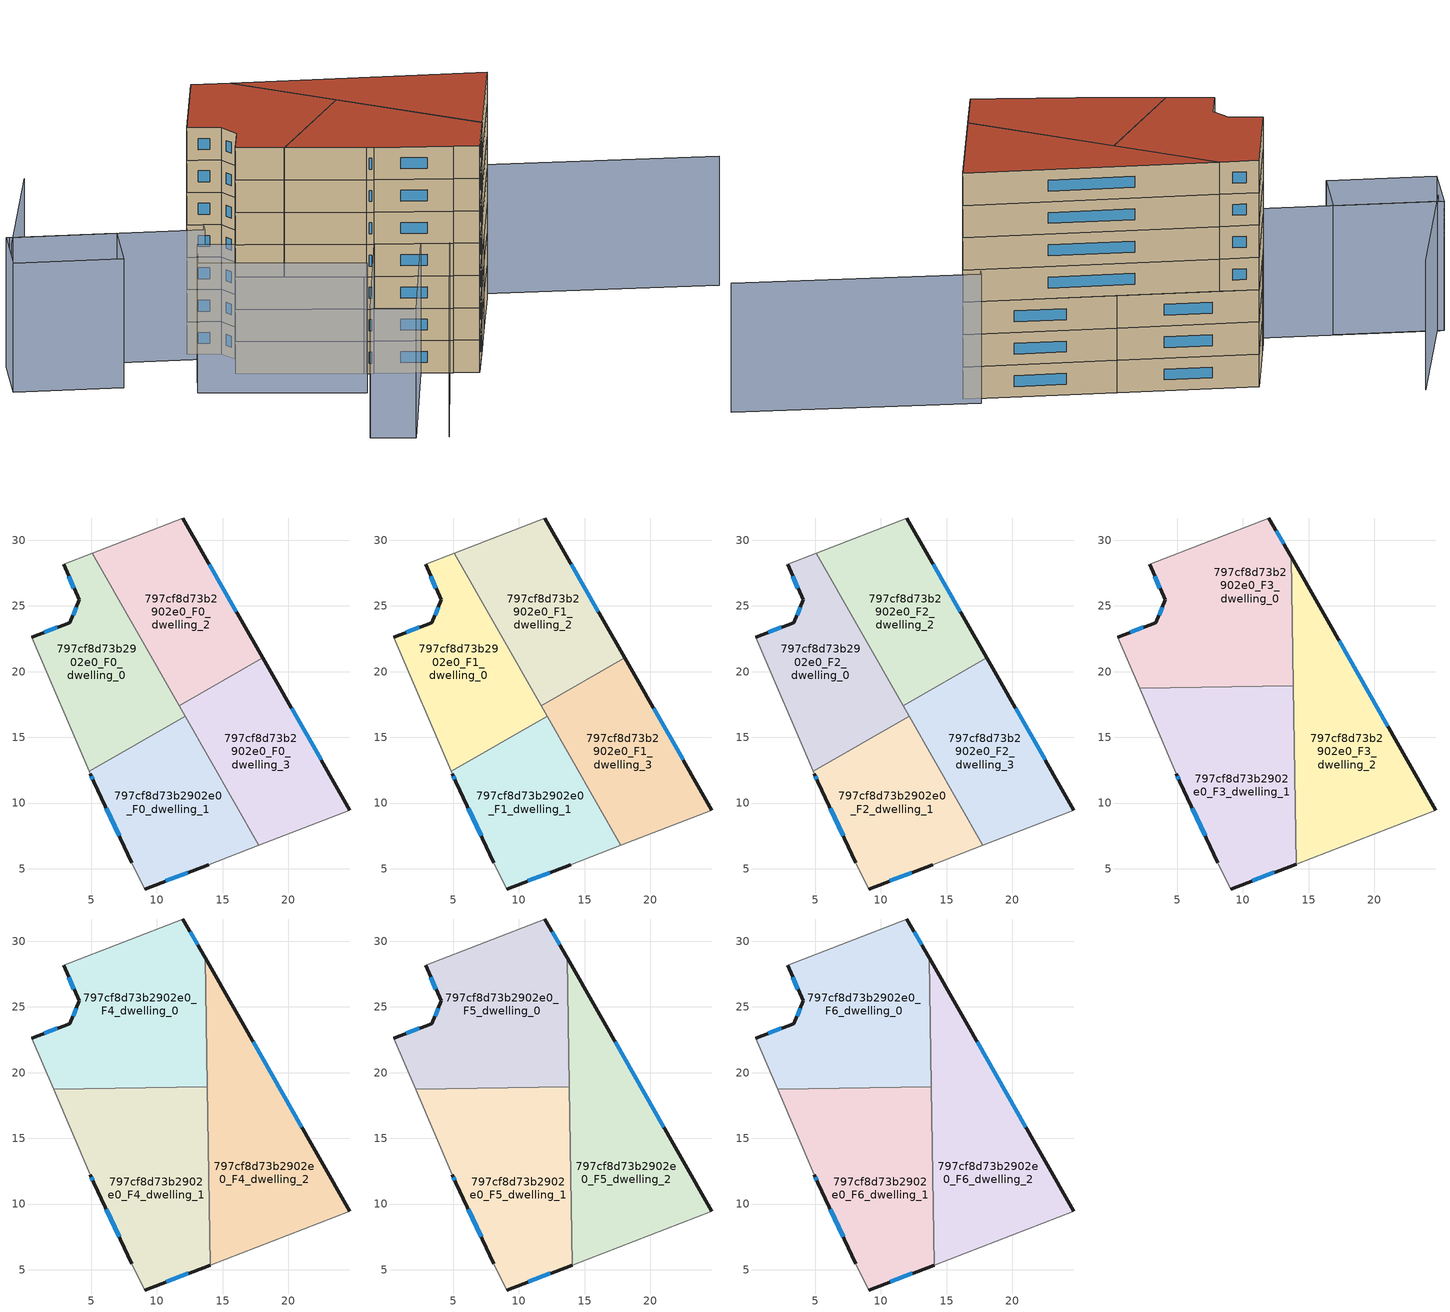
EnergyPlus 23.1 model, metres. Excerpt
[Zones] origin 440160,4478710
797cf8d73b2902e0_F0_dwelling_0
 floor ground (EU_floor_Construction): 5.07,29.01 12.14,16.61 4.83,12.43 0.45,22.61 3.38,23.73 4.08,25.47 2.89,28.17 z0
 wall outside (EU_wall_Construction): 2.89,28.17 4.08,25.47 3.38,23.73 0.45,22.61 z0:3
 wall adiabatic (EU_wall_Construction): 5.07,29.01 2.89,28.17 / 0.45,22.61 4.83,12.43 z0:3
 wall to 797cf8d73b2902e0_F0_dwelling_1 (EU_wall_Construction): 4.83,12.43 12.14,16.61 z0:3
 wall to 797cf8d73b2902e0_F0_dwelling_2 (EU_wall_Construction): 11.69,17.41 5.07,29.01 z0:3
 wall to 797cf8d73b2902e0_F0_dwelling_3 (EU_wall_Construction): 12.14,16.61 11.69,17.41 z0:3
 window (EU_Window_Construction): 3.28,27.27 3.68,26.36 / 2.41,23.36 1.42,22.99 / 3.85,24.9 3.61,24.31 z0.99:2.01
797cf8d73b2902e0_F0_dwelling_1
 floor ground (EU_floor_Construction): 12.14,16.61 17.75,6.79 13.94,5.32 9.06,3.46 8.08,5.47 5.18,11.63 4.92,12.22 4.83,12.43 z0
 wall outside (EU_wall_Construction): 4.92,12.22 5.18,11.63 8.08,5.47 / 9.06,3.46 13.94,5.32 z0:3
 wall adiabatic (EU_wall_Construction): 4.83,12.43 4.92,12.22 / 13.94,5.32 17.75,6.79 / 8.08,5.47 9.06,3.46 z0:3
 wall to 797cf8d73b2902e0_F0_dwelling_3 (EU_wall_Construction): 17.75,6.79 12.14,16.61 z0:3
 window (EU_Window_Construction): 5.01,12.03 5.1,11.83 / 10.68,4.08 12.32,4.71 / 6.14,9.59 7.12,7.51 z0.99:2.01
797cf8d73b2902e0_F0_dwelling_2
 floor ground (EU_floor_Construction): 11.97,31.69 18.06,21.05 11.69,17.41 5.07,29.01 z0
 wall outside (EU_wall_Construction): 18.06,21.05 11.97,31.69 z0:3
 wall to 797cf8d73b2902e0_F0_dwelling_3 (EU_wall_Construction): 11.69,17.41 18.06,21.05 z0:3
 wall adiabatic (EU_wall_Construction): 11.97,31.69 5.07,29.01 z0:3
 window (EU_Window_Construction): 16.04,24.58 13.99,28.16 z0.99:2.01
797cf8d73b2902e0_F0_dwelling_3
 floor ground (EU_floor_Construction): 18.06,21.05 24.68,9.46 17.75,6.79 11.69,17.41 z0
 wall outside (EU_wall_Construction): 24.68,9.46 18.06,21.05 z0:3
 wall adiabatic (EU_wall_Construction): 17.75,6.79 24.68,9.46 z0:3
 window (EU_Window_Construction): 22.49,13.3 20.25,17.21 z0.99:2.01
797cf8d73b2902e0_F1_dwelling_0
 floor to 797cf8d73b2902e0_F0_dwelling_0 (EU_floor_Construction): 5.07,29.01 12.14,16.61 4.83,12.43 0.45,22.61 3.38,23.73 4.08,25.47 2.89,28.17 z3
 wall outside (EU_wall_Construction): 2.89,28.17 4.08,25.47 3.38,23.73 0.45,22.61 z3:6
 wall adiabatic (EU_wall_Construction): 5.07,29.01 2.89,28.17 / 0.45,22.61 4.83,12.43 z3:6
 wall to 797cf8d73b2902e0_F1_dwelling_1 (EU_wall_Construction): 4.83,12.43 12.14,16.61 z3:6
 wall to 797cf8d73b2902e0_F1_dwelling_2 (EU_wall_Construction): 11.69,17.41 5.07,29.01 z3:6
 wall to 797cf8d73b2902e0_F1_dwelling_3 (EU_wall_Construction): 12.14,16.61 11.69,17.41 z3:6
 window (EU_Window_Construction): 3.28,27.27 3.68,26.36 / 2.41,23.36 1.42,22.99 / 3.85,24.9 3.61,24.31 z3.99:5.01
797cf8d73b2902e0_F1_dwelling_1
 floor to 797cf8d73b2902e0_F0_dwelling_1 (EU_floor_Construction): 12.14,16.61 17.75,6.79 13.94,5.32 9.06,3.46 8.08,5.47 5.18,11.63 4.92,12.22 4.83,12.43 z3
 wall outside (EU_wall_Construction): 4.92,12.22 5.18,11.63 8.08,5.47 / 9.06,3.46 13.94,5.32 z3:6
 wall adiabatic (EU_wall_Construction): 4.83,12.43 4.92,12.22 / 13.94,5.32 17.75,6.79 / 8.08,5.47 9.06,3.46 z3:6
 wall to 797cf8d73b2902e0_F1_dwelling_3 (EU_wall_Construction): 17.75,6.79 12.14,16.61 z3:6
 window (EU_Window_Construction): 5.01,12.03 5.1,11.83 / 10.68,4.08 12.32,4.71 / 6.14,9.59 7.12,7.51 z3.99:5.01
797cf8d73b2902e0_F1_dwelling_2
 floor to 797cf8d73b2902e0_F0_dwelling_2 (EU_floor_Construction): 11.97,31.69 18.06,21.05 11.69,17.41 5.07,29.01 z3
 wall outside (EU_wall_Construction): 18.06,21.05 11.97,31.69 z3:6
 wall to 797cf8d73b2902e0_F1_dwelling_3 (EU_wall_Construction): 11.69,17.41 18.06,21.05 z3:6
 wall adiabatic (EU_wall_Construction): 11.97,31.69 5.07,29.01 z3:6
 window (EU_Window_Construction): 16.04,24.58 13.99,28.16 z3.99:5.01
797cf8d73b2902e0_F1_dwelling_3
 floor to 797cf8d73b2902e0_F0_dwelling_3 (EU_floor_Construction): 18.06,21.05 24.68,9.46 17.75,6.79 11.69,17.41 z3
 wall outside (EU_wall_Construction): 24.68,9.46 18.06,21.05 z3:6
 wall adiabatic (EU_wall_Construction): 17.75,6.79 24.68,9.46 z3:6
 window (EU_Window_Construction): 22.49,13.3 20.25,17.21 z3.99:5.01
797cf8d73b2902e0_F2_dwelling_0
 floor to 797cf8d73b2902e0_F1_dwelling_0 (EU_floor_Construction): 5.07,29.01 12.14,16.61 4.83,12.43 0.45,22.61 3.38,23.73 4.08,25.47 2.89,28.17 z6
 wall outside (EU_wall_Construction): 2.89,28.17 4.08,25.47 3.38,23.73 0.45,22.61 z6:9
 wall adiabatic (EU_wall_Construction): 5.07,29.01 2.89,28.17 / 0.45,22.61 4.83,12.43 z6:9
 wall to 797cf8d73b2902e0_F2_dwelling_1 (EU_wall_Construction): 4.83,12.43 12.14,16.61 z6:9
 wall to 797cf8d73b2902e0_F2_dwelling_2 (EU_wall_Construction): 11.69,17.41 5.07,29.01 z6:9
 wall to 797cf8d73b2902e0_F2_dwelling_3 (EU_wall_Construction): 12.14,16.61 11.69,17.41 z6:9
 window (EU_Window_Construction): 3.28,27.27 3.68,26.36 / 2.41,23.36 1.42,22.99 / 3.85,24.9 3.61,24.31 z6.99:8.01
797cf8d73b2902e0_F2_dwelling_1
 floor to 797cf8d73b2902e0_F1_dwelling_1 (EU_floor_Construction): 12.14,16.61 17.75,6.79 13.94,5.32 9.06,3.46 8.08,5.47 5.18,11.63 4.92,12.22 4.83,12.43 z6
 wall outside (EU_wall_Construction): 4.92,12.22 5.18,11.63 8.08,5.47 / 9.06,3.46 13.94,5.32 z6:9
 wall adiabatic (EU_wall_Construction): 4.83,12.43 4.92,12.22 / 13.94,5.32 17.75,6.79 / 8.08,5.47 9.06,3.46 z6:9
 wall to 797cf8d73b2902e0_F2_dwelling_3 (EU_wall_Construction): 17.75,6.79 12.14,16.61 z6:9
 window (EU_Window_Construction): 5.01,12.03 5.1,11.83 / 10.68,4.08 12.32,4.71 / 6.14,9.59 7.12,7.51 z6.99:8.01
797cf8d73b2902e0_F2_dwelling_2
 floor to 797cf8d73b2902e0_F1_dwelling_2 (EU_floor_Construction): 11.97,31.69 18.06,21.05 11.69,17.41 5.07,29.01 z6
 wall outside (EU_wall_Construction): 18.06,21.05 11.97,31.69 z6:9
 wall to 797cf8d73b2902e0_F2_dwelling_3 (EU_wall_Construction): 11.69,17.41 18.06,21.05 z6:9
 wall adiabatic (EU_wall_Construction): 11.97,31.69 5.07,29.01 z6:9
 window (EU_Window_Construction): 16.04,24.58 13.99,28.16 z6.99:8.01
 ceiling adiabatic (EU_roof_Construction): 18.06,21.05 11.97,31.69 13.66,28.73 13.82,18.63 z9
797cf8d73b2902e0_F2_dwelling_3
 floor to 797cf8d73b2902e0_F1_dwelling_3 (EU_floor_Construction): 18.06,21.05 24.68,9.46 17.75,6.79 11.69,17.41 z6
 wall outside (EU_wall_Construction): 24.68,9.46 18.06,21.05 z6:9
 wall adiabatic (EU_wall_Construction): 17.75,6.79 24.68,9.46 z6:9
 window (EU_Window_Construction): 22.49,13.3 20.25,17.21 z6.99:8.01
797cf8d73b2902e0_F3_dwelling_0
 floor to 797cf8d73b2902e0_F2_dwelling_0 (EU_floor_Construction): 5.07,29.01 10.86,18.86 2.13,18.72 0.45,22.61 3.38,23.73 4.08,25.47 2.89,28.17 z9
 floor to 797cf8d73b2902e0_F2_dwelling_2 (EU_floor_Construction): 11.97,31.69 13.66,28.73 13.82,18.91 10.86,18.86 5.07,29.01 z9
 wall outside (EU_wall_Construction): 2.89,28.17 4.08,25.47 3.38,23.73 0.45,22.61 / 13.66,28.73 11.97,31.69 z9:12
 wall adiabatic (EU_wall_Construction): 11.97,31.69 2.89,28.17 / 0.45,22.61 2.13,18.72 z9:12
 wall to 797cf8d73b2902e0_F3_dwelling_1 (EU_wall_Construction): 2.13,18.72 13.82,18.91 z9:12
 wall to 797cf8d73b2902e0_F3_dwelling_2 (EU_wall_Construction): 13.82,18.91 13.66,28.73 z9:12
 window (EU_Window_Construction): 3.85,24.9 3.61,24.31 / 3.28,27.27 3.68,26.36 / 13.1,29.71 12.53,30.71 / 2.41,23.36 1.42,22.99 z9.99:11.01
797cf8d73b2902e0_F3_dwelling_1
 floor to 797cf8d73b2902e0_F2_dwelling_1 (EU_floor_Construction): 12.14,16.61 13.91,13.52 14.04,5.36 13.96,5.33 9.06,3.46 8.08,5.47 5.18,11.63 4.92,12.22 4.83,12.43 z9
 floor to 797cf8d73b2902e0_F2_dwelling_0 (EU_floor_Construction): 10.86,18.86 12.14,16.61 4.83,12.43 2.13,18.72 z9
 floor to 797cf8d73b2902e0_F2_dwelling_2 (EU_floor_Construction): 13.82,18.91 13.82,18.63 11.69,17.41 10.86,18.86 z9
 floor to 797cf8d73b2902e0_F2_dwelling_3 (EU_floor_Construction): 13.82,18.63 13.91,13.52 11.69,17.41 z9
 wall outside (EU_wall_Construction): 9.06,3.46 14.04,5.36 / 4.92,12.22 5.18,11.63 8.08,5.47 z9:12
 wall adiabatic (EU_wall_Construction): 2.13,18.72 4.92,12.22 / 8.08,5.47 9.06,3.46 z9:12
 wall to 797cf8d73b2902e0_F3_dwelling_2 (EU_wall_Construction): 14.04,5.36 13.82,18.91 z9:12
 window (EU_Window_Construction): 10.71,4.09 12.39,4.73 / 6.14,9.59 7.12,7.51 / 5.01,12.03 5.1,11.83 z9.99:11.01
797cf8d73b2902e0_F3_dwelling_2
 floor to 797cf8d73b2902e0_F2_dwelling_3 (EU_floor_Construction): 18.06,21.05 24.68,9.46 17.75,6.79 13.91,13.52 13.83,18.63 z9
 floor adiabatic (EU_floor_Construction): 18.06,21.05 13.83,18.63 13.66,28.73 24.68,9.46 z9
 floor to 797cf8d73b2902e0_F2_dwelling_1 (EU_floor_Construction): 13.91,13.52 17.75,6.79 14.04,5.36 z9
 wall outside (EU_wall_Construction): 24.68,9.46 13.66,28.73 z9:12
 wall adiabatic (EU_wall_Construction): 14.04,5.36 24.68,9.46 z9:12
 window (EU_Window_Construction): 21.03,15.85 17.32,22.34 z9.99:11.01
797cf8d73b2902e0_F4_dwelling_0
 floor to 797cf8d73b2902e0_F3_dwelling_0 (EU_floor_Construction): 11.97,31.69 13.66,28.73 13.82,18.91 2.13,18.72 0.45,22.61 3.38,23.73 4.08,25.47 2.89,28.17 z12
 wall outside (EU_wall_Construction): 2.89,28.17 4.08,25.47 3.38,23.73 0.45,22.61 / 13.66,28.73 11.97,31.69 z12:15
 wall adiabatic (EU_wall_Construction): 11.97,31.69 2.89,28.17 / 0.45,22.61 2.13,18.72 z12:15
 wall to 797cf8d73b2902e0_F4_dwelling_1 (EU_wall_Construction): 2.13,18.72 13.82,18.91 z12:15
 wall to 797cf8d73b2902e0_F4_dwelling_2 (EU_wall_Construction): 13.82,18.91 13.66,28.73 z12:15
 window (EU_Window_Construction): 3.85,24.9 3.61,24.31 / 3.28,27.27 3.68,26.36 / 13.1,29.71 12.53,30.71 / 2.41,23.36 1.42,22.99 z12.99:14.01
797cf8d73b2902e0_F4_dwelling_1
 floor to 797cf8d73b2902e0_F3_dwelling_1 (EU_floor_Construction): 13.82,18.91 14.04,5.36 9.06,3.46 8.08,5.47 5.18,11.63 4.92,12.22 2.13,18.72 z12
 wall outside (EU_wall_Construction): 9.06,3.46 14.04,5.36 / 4.92,12.22 5.18,11.63 8.08,5.47 z12:15
 wall adiabatic (EU_wall_Construction): 2.13,18.72 4.92,12.22 / 8.08,5.47 9.06,3.46 z12:15
 wall to 797cf8d73b2902e0_F4_dwelling_2 (EU_wall_Construction): 14.04,5.36 13.82,18.91 z12:15
 window (EU_Window_Construction): 10.71,4.09 12.39,4.73 / 6.14,9.59 7.12,7.51 / 5.01,12.03 5.1,11.83 z12.99:14.01
797cf8d73b2902e0_F4_dwelling_2
 floor to 797cf8d73b2902e0_F3_dwelling_2 (EU_floor_Construction): 13.66,28.73 24.68,9.46 14.04,5.36 z12
 wall outside (EU_wall_Construction): 24.68,9.46 13.66,28.73 z12:15
 wall adiabatic (EU_wall_Construction): 14.04,5.36 24.68,9.46 z12:15
 window (EU_Window_Construction): 21.03,15.85 17.32,22.34 z12.99:14.01
797cf8d73b2902e0_F5_dwelling_0
 floor to 797cf8d73b2902e0_F4_dwelling_0 (EU_floor_Construction): 11.97,31.69 13.66,28.73 13.82,18.91 2.13,18.72 0.45,22.61 3.38,23.73 4.08,25.47 2.89,28.17 z15
 wall outside (EU_wall_Construction): 2.89,28.17 4.08,25.47 3.38,23.73 0.45,22.61 / 13.66,28.73 11.97,31.69 z15:18
 wall adiabatic (EU_wall_Construction): 11.97,31.69 2.89,28.17 / 0.45,22.61 2.13,18.72 z15:18
 wall to 797cf8d73b2902e0_F5_dwelling_1 (EU_wall_Construction): 2.13,18.72 13.82,18.91 z15:18
 wall to 797cf8d73b2902e0_F5_dwelling_2 (EU_wall_Construction): 13.82,18.91 13.66,28.73 z15:18
 window (EU_Window_Construction): 3.85,24.9 3.61,24.31 / 3.28,27.27 3.68,26.36 / 13.1,29.71 12.53,30.71 / 2.41,23.36 1.42,22.99 z15.99:17.01
797cf8d73b2902e0_F5_dwelling_1
 floor to 797cf8d73b2902e0_F4_dwelling_1 (EU_floor_Construction): 13.82,18.91 14.04,5.36 9.06,3.46 8.08,5.47 5.18,11.63 4.92,12.22 2.13,18.72 z15
 wall outside (EU_wall_Construction): 9.06,3.46 14.04,5.36 / 4.92,12.22 5.18,11.63 8.08,5.47 z15:18
 wall adiabatic (EU_wall_Construction): 2.13,18.72 4.92,12.22 / 8.08,5.47 9.06,3.46 z15:18
 wall to 797cf8d73b2902e0_F5_dwelling_2 (EU_wall_Construction): 14.04,5.36 13.82,18.91 z15:18
 window (EU_Window_Construction): 10.71,4.09 12.39,4.73 / 6.14,9.59 7.12,7.51 / 5.01,12.03 5.1,11.83 z15.99:17.01
797cf8d73b2902e0_F5_dwelling_2
 floor to 797cf8d73b2902e0_F4_dwelling_2 (EU_floor_Construction): 13.66,28.73 24.68,9.46 14.04,5.36 z15
 wall outside (EU_wall_Construction): 24.68,9.46 13.66,28.73 z15:18
 wall adiabatic (EU_wall_Construction): 14.04,5.36 24.68,9.46 z15:18
 window (EU_Window_Construction): 21.03,15.85 17.32,22.34 z15.99:17.01
797cf8d73b2902e0_F6_dwelling_0
 floor to 797cf8d73b2902e0_F5_dwelling_0 (EU_floor_Construction): 11.97,31.69 13.66,28.73 13.82,18.91 2.13,18.72 0.45,22.61 3.38,23.73 4.08,25.47 2.89,28.17 z18
 wall outside (EU_wall_Construction): 2.89,28.17 4.08,25.47 3.38,23.73 0.45,22.61 / 13.66,28.73 11.97,31.69 z18:21
 wall adiabatic (EU_wall_Construction): 11.97,31.69 2.89,28.17 / 0.45,22.61 2.13,18.72 z18:21
 wall to 797cf8d73b2902e0_F6_dwelling_1 (EU_wall_Construction): 2.13,18.72 13.82,18.91 z18:21
 wall to 797cf8d73b2902e0_F6_dwelling_2 (EU_wall_Construction): 13.82,18.91 13.66,28.73 z18:21
 window (EU_Window_Construction): 3.85,24.9 3.61,24.31 / 3.28,27.27 3.68,26.36 / 13.1,29.71 12.53,30.71 / 2.41,23.36 1.42,22.99 z18.99:20.01
 roof outside (EU_roof_Construction): 13.82,18.91 13.66,28.73 11.97,31.69 2.89,28.17 4.08,25.47 3.38,23.73 0.45,22.61 2.13,18.72 z21
797cf8d73b2902e0_F6_dwelling_1
 floor to 797cf8d73b2902e0_F5_dwelling_1 (EU_floor_Construction): 13.82,18.91 14.04,5.36 9.06,3.46 8.08,5.47 5.18,11.63 4.92,12.22 2.13,18.72 z18
 wall outside (EU_wall_Construction): 9.06,3.46 14.04,5.36 / 4.92,12.22 5.18,11.63 8.08,5.47 z18:21
 wall adiabatic (EU_wall_Construction): 2.13,18.72 4.92,12.22 / 8.08,5.47 9.06,3.46 z18:21
 wall to 797cf8d73b2902e0_F6_dwelling_2 (EU_wall_Construction): 14.04,5.36 13.82,18.91 z18:21
 window (EU_Window_Construction): 10.71,4.09 12.39,4.73 / 6.14,9.59 7.12,7.51 / 5.01,12.03 5.1,11.83 z18.99:20.01
 roof outside (EU_roof_Construction): 14.04,5.36 13.82,18.91 2.13,18.72 4.92,12.22 5.18,11.63 8.08,5.47 9.06,3.46 z21
797cf8d73b2902e0_F6_dwelling_2
 floor to 797cf8d73b2902e0_F5_dwelling_2 (EU_floor_Construction): 13.66,28.73 24.68,9.46 14.04,5.36 z18
 wall outside (EU_wall_Construction): 24.68,9.46 13.66,28.73 z18:21
 wall adiabatic (EU_wall_Construction): 14.04,5.36 24.68,9.46 z18:21
 window (EU_Window_Construction): 21.03,15.85 17.32,22.34 z18.99:20.01
 roof outside (EU_roof_Construction): 24.68,9.46 13.66,28.73 14.04,5.36 z21
shading: 11.97,31.69 2.46,26.33 / 2.46,26.33 -5.8,40.99 / 6.98,45.1 -6.99,40.31 / -5.38,0.1 8.06,5.81 / 13.94,5.32 24.87,11.28 / 24.87,11.28 35.21,-7.7 / -8.22,6.28 5.4,11.72 / 5.4,11.72 6.87,8.03 / 6.87,8.03 -6.74,2.59 / -6.74,2.59 -8.22,6.28 / 1.03,10.52 -4.73,23.9 / -4.73,23.9 -0.82,25.58 / -0.82,25.58 4.94,12.2 / 4.94,12.2 1.03,10.52 / -6.23,30.13 -10.92,38.48 / -10.92,38.48 -5.94,41.27 / -5.94,41.27 -1.25,32.93 / -1.25,32.93 -6.23,30.13 z0:12
[Building]
EU S2 Campaign: North Axis=0; Terrain=City; Solar Distribution=FullExterior
[Site:Location]
Madrid: Latitude=40.5; Longitude=-3.5; Time Zone=1; Elevation=609
[SizingPeriod:WeatherFileDays]
AnnualSizingPeriod: Begin Month=1; Begin Day of Month=1; End Month=12; End Day of Month=31; Day of Week for Start Day=Monday; Use Weather File Daylight Saving Period=No; Use Weather File Rain and Snow Indicators=No
[MATERIAL]
EU_InternalMass_Material: Roughness=MediumRough; Thickness=0.1; Conductivity=1; Density=1800; Specific Heat=900; Thermal Absorptance=0.9; Solar Absorptance=0.7; Visible Absorptance=0.7
[MATERIAL:NOMASS] Roughness=MediumRough; Thermal Absorptance=0.9; Solar Absorptance=0.7; Visible Absorptance=0.7
Name | Thermal Resistance
EU_wall_NoMass | 0.609216
EU_roof_NoMass | 0.513268
EU_floor_NoMass | 0.568163
[WINDOWMATERIAL:SIMPLEGLAZINGSYSTEM]
EU_Window_SimpleGlazing: UFactor=5.50606; Solar Heat Gain Coefficient=0.85; Visible Transmittance=0.85
[CONSTRUCTION]
EU_wall_Construction: EU_wall_NoMass
EU_roof_Construction: EU_roof_NoMass
EU_floor_Construction: EU_floor_NoMass
EU_InternalMass_Construction: EU_InternalMass_Material
EU_Window_Construction: EU_Window_SimpleGlazing
[ZONE] Type=1; Multiplier=1; Ceiling Height=autocalculate; Floor Area=autocalculate; Part of Total Floor Area=Yes
Name | Volume
797cf8d73b2902e0_F0_dwelling_0; 797cf8d73b2902e0_F1_dwelling_0; 797cf8d73b2902e0_F2_dwelling_0 | 281.65
797cf8d73b2902e0_F3_dwelling_0; 797cf8d73b2902e0_F4_dwelling_0; 797cf8d73b2902e0_F5_dwelling_0; 797cf8d73b2902e0_F6_dwelling_0 | 375.553
797cf8d73b2902e0_F0_dwelling_1; 797cf8d73b2902e0_F1_dwelling_1; 797cf8d73b2902e0_F2_dwelling_1; 797cf8d73b2902e0_F0_dwelling_2; 797cf8d73b2902e0_F1_dwelling_2; 797cf8d73b2902e0_F2_dwelling_2 | 281.663
797cf8d73b2902e0_F3_dwelling_1; 797cf8d73b2902e0_F4_dwelling_1; 797cf8d73b2902e0_F5_dwelling_1; 797cf8d73b2902e0_F6_dwelling_1 | 375.558
797cf8d73b2902e0_F3_dwelling_2; 797cf8d73b2902e0_F4_dwelling_2; 797cf8d73b2902e0_F5_dwelling_2; 797cf8d73b2902e0_F6_dwelling_2 | 375.529
797cf8d73b2902e0_F0_dwelling_3; 797cf8d73b2902e0_F1_dwelling_3; 797cf8d73b2902e0_F2_dwelling_3 | 281.658
[INTERNALMASS] Construction=EU_InternalMass_Construction
Name | Zone or ZoneList | Surface Area
797cf8d73b2902e0_F0_dwelling_0_EU_InternalMass | 797cf8d73b2902e0_F0_dwelling_0 | 93.8833
797cf8d73b2902e0_F0_dwelling_1_EU_InternalMass | 797cf8d73b2902e0_F0_dwelling_1 | 93.8879
797cf8d73b2902e0_F0_dwelling_2_EU_InternalMass | 797cf8d73b2902e0_F0_dwelling_2 | 93.888
797cf8d73b2902e0_F0_dwelling_3_EU_InternalMass | 797cf8d73b2902e0_F0_dwelling_3 | 93.886
797cf8d73b2902e0_F1_dwelling_0_EU_InternalMass | 797cf8d73b2902e0_F1_dwelling_0 | 93.8833
797cf8d73b2902e0_F1_dwelling_1_EU_InternalMass | 797cf8d73b2902e0_F1_dwelling_1 | 93.8879
797cf8d73b2902e0_F1_dwelling_2_EU_InternalMass | 797cf8d73b2902e0_F1_dwelling_2 | 93.888
797cf8d73b2902e0_F1_dwelling_3_EU_InternalMass | 797cf8d73b2902e0_F1_dwelling_3 | 93.886
797cf8d73b2902e0_F2_dwelling_0_EU_InternalMass | 797cf8d73b2902e0_F2_dwelling_0 | 93.8833
797cf8d73b2902e0_F2_dwelling_1_EU_InternalMass | 797cf8d73b2902e0_F2_dwelling_1 | 93.8879
797cf8d73b2902e0_F2_dwelling_2_EU_InternalMass | 797cf8d73b2902e0_F2_dwelling_2 | 93.888
797cf8d73b2902e0_F2_dwelling_3_EU_InternalMass | 797cf8d73b2902e0_F2_dwelling_3 | 93.886
797cf8d73b2902e0_F3_dwelling_0_EU_InternalMass | 797cf8d73b2902e0_F3_dwelling_0 | 125.182
797cf8d73b2902e0_F3_dwelling_1_EU_InternalMass | 797cf8d73b2902e0_F3_dwelling_1 | 125.186
797cf8d73b2902e0_F3_dwelling_2_EU_InternalMass | 797cf8d73b2902e0_F3_dwelling_2 | 125.183
797cf8d73b2902e0_F4_dwelling_0_EU_InternalMass | 797cf8d73b2902e0_F4_dwelling_0 | 125.182
797cf8d73b2902e0_F4_dwelling_1_EU_InternalMass | 797cf8d73b2902e0_F4_dwelling_1 | 125.186
797cf8d73b2902e0_F4_dwelling_2_EU_InternalMass | 797cf8d73b2902e0_F4_dwelling_2 | 125.183
797cf8d73b2902e0_F5_dwelling_0_EU_InternalMass | 797cf8d73b2902e0_F5_dwelling_0 | 125.182
797cf8d73b2902e0_F5_dwelling_1_EU_InternalMass | 797cf8d73b2902e0_F5_dwelling_1 | 125.186
797cf8d73b2902e0_F5_dwelling_2_EU_InternalMass | 797cf8d73b2902e0_F5_dwelling_2 | 125.183
797cf8d73b2902e0_F6_dwelling_0_EU_InternalMass | 797cf8d73b2902e0_F6_dwelling_0 | 125.182
797cf8d73b2902e0_F6_dwelling_1_EU_InternalMass | 797cf8d73b2902e0_F6_dwelling_1 | 125.186
797cf8d73b2902e0_F6_dwelling_2_EU_InternalMass | 797cf8d73b2902e0_F6_dwelling_2 | 125.183
[OTHEREQUIPMENT] Fuel Type=Electricity; Design Level Calculation Method=Watts/Area; Power per Zone Floor Area=1; Fraction Latent=0; Fraction Radiant=0; Fraction Lost=0; Carbon Dioxide Generation Rate=0; EndUse Subcategory=EU_Step8_InternalGains
Name | Zone or ZoneList or Space or SpaceList | Schedule
EU_Step8_InternalGain_797cf8d73b2902e0_F0_dwelling_0_f000 | 797cf8d73b2902e0_F0_dwelling_0 | EU_Step8_GainSchedule_797cf8d73b2902e0_F0_dwelling_0_f000
EU_Step8_InternalGain_797cf8d73b2902e0_F0_dwelling_1_f000 | 797cf8d73b2902e0_F0_dwelling_1 | EU_Step8_GainSchedule_797cf8d73b2902e0_F0_dwelling_1_f000
EU_Step8_InternalGain_797cf8d73b2902e0_F0_dwelling_2_f000 | 797cf8d73b2902e0_F0_dwelling_2 | EU_Step8_GainSchedule_797cf8d73b2902e0_F0_dwelling_2_f000
EU_Step8_InternalGain_797cf8d73b2902e0_F0_dwelling_3_f000 | 797cf8d73b2902e0_F0_dwelling_3 | EU_Step8_GainSchedule_797cf8d73b2902e0_F0_dwelling_3_f000
EU_Step8_InternalGain_797cf8d73b2902e0_F1_dwelling_0_f000 | 797cf8d73b2902e0_F1_dwelling_0 | EU_Step8_GainSchedule_797cf8d73b2902e0_F1_dwelling_0_f000
EU_Step8_InternalGain_797cf8d73b2902e0_F1_dwelling_1_f000 | 797cf8d73b2902e0_F1_dwelling_1 | EU_Step8_GainSchedule_797cf8d73b2902e0_F1_dwelling_1_f000
EU_Step8_InternalGain_797cf8d73b2902e0_F1_dwelling_2_f000 | 797cf8d73b2902e0_F1_dwelling_2 | EU_Step8_GainSchedule_797cf8d73b2902e0_F1_dwelling_2_f000
EU_Step8_InternalGain_797cf8d73b2902e0_F1_dwelling_3_f000 | 797cf8d73b2902e0_F1_dwelling_3 | EU_Step8_GainSchedule_797cf8d73b2902e0_F1_dwelling_3_f000
EU_Step8_InternalGain_797cf8d73b2902e0_F2_dwelling_0_f000 | 797cf8d73b2902e0_F2_dwelling_0 | EU_Step8_GainSchedule_797cf8d73b2902e0_F2_dwelling_0_f000
EU_Step8_InternalGain_797cf8d73b2902e0_F2_dwelling_1_f000 | 797cf8d73b2902e0_F2_dwelling_1 | EU_Step8_GainSchedule_797cf8d73b2902e0_F2_dwelling_1_f000
EU_Step8_InternalGain_797cf8d73b2902e0_F2_dwelling_2_f000 | 797cf8d73b2902e0_F2_dwelling_2 | EU_Step8_GainSchedule_797cf8d73b2902e0_F2_dwelling_2_f000
EU_Step8_InternalGain_797cf8d73b2902e0_F2_dwelling_3_f000 | 797cf8d73b2902e0_F2_dwelling_3 | EU_Step8_GainSchedule_797cf8d73b2902e0_F2_dwelling_3_f000
EU_Step8_InternalGain_797cf8d73b2902e0_F3_dwelling_0_f000 | 797cf8d73b2902e0_F3_dwelling_0 | EU_Step8_GainSchedule_797cf8d73b2902e0_F3_dwelling_0_f000
EU_Step8_InternalGain_797cf8d73b2902e0_F3_dwelling_1_f000 | 797cf8d73b2902e0_F3_dwelling_1 | EU_Step8_GainSchedule_797cf8d73b2902e0_F3_dwelling_1_f000
EU_Step8_InternalGain_797cf8d73b2902e0_F3_dwelling_2_f000 | 797cf8d73b2902e0_F3_dwelling_2 | EU_Step8_GainSchedule_797cf8d73b2902e0_F3_dwelling_2_f000
EU_Step8_InternalGain_797cf8d73b2902e0_F4_dwelling_0_f000 | 797cf8d73b2902e0_F4_dwelling_0 | EU_Step8_GainSchedule_797cf8d73b2902e0_F4_dwelling_0_f000
EU_Step8_InternalGain_797cf8d73b2902e0_F4_dwelling_1_f000 | 797cf8d73b2902e0_F4_dwelling_1 | EU_Step8_GainSchedule_797cf8d73b2902e0_F4_dwelling_1_f000
EU_Step8_InternalGain_797cf8d73b2902e0_F4_dwelling_2_f000 | 797cf8d73b2902e0_F4_dwelling_2 | EU_Step8_GainSchedule_797cf8d73b2902e0_F4_dwelling_2_f000
EU_Step8_InternalGain_797cf8d73b2902e0_F5_dwelling_0_f000 | 797cf8d73b2902e0_F5_dwelling_0 | EU_Step8_GainSchedule_797cf8d73b2902e0_F5_dwelling_0_f000
EU_Step8_InternalGain_797cf8d73b2902e0_F5_dwelling_1_f000 | 797cf8d73b2902e0_F5_dwelling_1 | EU_Step8_GainSchedule_797cf8d73b2902e0_F5_dwelling_1_f000
EU_Step8_InternalGain_797cf8d73b2902e0_F5_dwelling_2_f000 | 797cf8d73b2902e0_F5_dwelling_2 | EU_Step8_GainSchedule_797cf8d73b2902e0_F5_dwelling_2_f000
EU_Step8_InternalGain_797cf8d73b2902e0_F6_dwelling_0_f000 | 797cf8d73b2902e0_F6_dwelling_0 | EU_Step8_GainSchedule_797cf8d73b2902e0_F6_dwelling_0_f000
EU_Step8_InternalGain_797cf8d73b2902e0_F6_dwelling_1_f000 | 797cf8d73b2902e0_F6_dwelling_1 | EU_Step8_GainSchedule_797cf8d73b2902e0_F6_dwelling_1_f000
EU_Step8_InternalGain_797cf8d73b2902e0_F6_dwelling_2_f000 | 797cf8d73b2902e0_F6_dwelling_2 | EU_Step8_GainSchedule_797cf8d73b2902e0_F6_dwelling_2_f000
[ZONEVENTILATION:DESIGNFLOWRATE] Schedule=EU_AlwaysOn; Design Flow Rate Calculation Method=AirChanges/Hour; Air Changes per Hour=0.752966; Ventilation Type=Natural; Fan Pressure Rise=0; Fan Total Efficiency=1; Constant Term Coefficient=1; Temperature Term Coefficient=0; Velocity Term Coefficient=0; Velocity Squared Term Coefficient=0; Minimum Indoor Temperature=-100; Maximum Indoor Temperature=100; Delta Temperature=-100; Minimum Outdoor Temperature=-100; Maximum Outdoor Temperature=100; Maximum Wind Speed=40
Name | Zone or ZoneList or Space or SpaceList
EU_ConstantAir_797cf8d73b2902e0_F0_dwelling_0 | 797cf8d73b2902e0_F0_dwelling_0
EU_ConstantAir_797cf8d73b2902e0_F0_dwelling_1 | 797cf8d73b2902e0_F0_dwelling_1
EU_ConstantAir_797cf8d73b2902e0_F0_dwelling_2 | 797cf8d73b2902e0_F0_dwelling_2
EU_ConstantAir_797cf8d73b2902e0_F0_dwelling_3 | 797cf8d73b2902e0_F0_dwelling_3
EU_ConstantAir_797cf8d73b2902e0_F1_dwelling_0 | 797cf8d73b2902e0_F1_dwelling_0
EU_ConstantAir_797cf8d73b2902e0_F1_dwelling_1 | 797cf8d73b2902e0_F1_dwelling_1
EU_ConstantAir_797cf8d73b2902e0_F1_dwelling_2 | 797cf8d73b2902e0_F1_dwelling_2
EU_ConstantAir_797cf8d73b2902e0_F1_dwelling_3 | 797cf8d73b2902e0_F1_dwelling_3
EU_ConstantAir_797cf8d73b2902e0_F2_dwelling_0 | 797cf8d73b2902e0_F2_dwelling_0
EU_ConstantAir_797cf8d73b2902e0_F2_dwelling_1 | 797cf8d73b2902e0_F2_dwelling_1
EU_ConstantAir_797cf8d73b2902e0_F2_dwelling_2 | 797cf8d73b2902e0_F2_dwelling_2
EU_ConstantAir_797cf8d73b2902e0_F2_dwelling_3 | 797cf8d73b2902e0_F2_dwelling_3
EU_ConstantAir_797cf8d73b2902e0_F3_dwelling_0 | 797cf8d73b2902e0_F3_dwelling_0
EU_ConstantAir_797cf8d73b2902e0_F3_dwelling_1 | 797cf8d73b2902e0_F3_dwelling_1
EU_ConstantAir_797cf8d73b2902e0_F3_dwelling_2 | 797cf8d73b2902e0_F3_dwelling_2
EU_ConstantAir_797cf8d73b2902e0_F4_dwelling_0 | 797cf8d73b2902e0_F4_dwelling_0
EU_ConstantAir_797cf8d73b2902e0_F4_dwelling_1 | 797cf8d73b2902e0_F4_dwelling_1
EU_ConstantAir_797cf8d73b2902e0_F4_dwelling_2 | 797cf8d73b2902e0_F4_dwelling_2
EU_ConstantAir_797cf8d73b2902e0_F5_dwelling_0 | 797cf8d73b2902e0_F5_dwelling_0
EU_ConstantAir_797cf8d73b2902e0_F5_dwelling_1 | 797cf8d73b2902e0_F5_dwelling_1
EU_ConstantAir_797cf8d73b2902e0_F5_dwelling_2 | 797cf8d73b2902e0_F5_dwelling_2
EU_ConstantAir_797cf8d73b2902e0_F6_dwelling_0 | 797cf8d73b2902e0_F6_dwelling_0
EU_ConstantAir_797cf8d73b2902e0_F6_dwelling_1 | 797cf8d73b2902e0_F6_dwelling_1
EU_ConstantAir_797cf8d73b2902e0_F6_dwelling_2 | 797cf8d73b2902e0_F6_dwelling_2
[HVACTEMPLATE:THERMOSTAT] Constant Heating Setpoint=20; Constant Cooling Setpoint=50
EU_HeatOnly_797cf8d73b2902e0_F0_dwelling_0; EU_HeatOnly_797cf8d73b2902e0_F0_dwelling_1; EU_HeatOnly_797cf8d73b2902e0_F0_dwelling_2; EU_HeatOnly_797cf8d73b2902e0_F0_dwelling_3; EU_HeatOnly_797cf8d73b2902e0_F1_dwelling_0; EU_HeatOnly_797cf8d73b2902e0_F1_dwelling_1; EU_HeatOnly_797cf8d73b2902e0_F1_dwelling_2; EU_HeatOnly_797cf8d73b2902e0_F1_dwelling_3; EU_HeatOnly_797cf8d73b2902e0_F2_dwelling_0; EU_HeatOnly_797cf8d73b2902e0_F2_dwelling_1; EU_HeatOnly_797cf8d73b2902e0_F2_dwelling_2; EU_HeatOnly_797cf8d73b2902e0_F2_dwelling_3; EU_HeatOnly_797cf8d73b2902e0_F3_dwelling_0; EU_HeatOnly_797cf8d73b2902e0_F3_dwelling_1; EU_HeatOnly_797cf8d73b2902e0_F3_dwelling_2; EU_HeatOnly_797cf8d73b2902e0_F4_dwelling_0; EU_HeatOnly_797cf8d73b2902e0_F4_dwelling_1; EU_HeatOnly_797cf8d73b2902e0_F4_dwelling_2; EU_HeatOnly_797cf8d73b2902e0_F5_dwelling_0; EU_HeatOnly_797cf8d73b2902e0_F5_dwelling_1; EU_HeatOnly_797cf8d73b2902e0_F5_dwelling_2; EU_HeatOnly_797cf8d73b2902e0_F6_dwelling_0; EU_HeatOnly_797cf8d73b2902e0_F6_dwelling_1; EU_HeatOnly_797cf8d73b2902e0_F6_dwelling_2
[HVACTEMPLATE:ZONE:IDEALLOADSAIRSYSTEM] System Availability Schedule=EU_AlwaysOn; Maximum Heating Supply Air Temperature=50; Minimum Cooling Supply Air Temperature=13; Maximum Heating Supply Air Humidity Ratio=0.0156; Minimum Cooling Supply Air Humidity Ratio=0.0077; Heating Limit=NoLimit; Cooling Limit=NoLimit; Heating Availability Schedule=EU_AlwaysOn; Cooling Availability Schedule=EU_CoolingOff; Dehumidification Control Type=ConstantSensibleHeatRatio; Cooling Sensible Heat Ratio=0.7; Dehumidification Setpoint=60; Humidification Control Type=None; Humidification Setpoint=30; Outdoor Air Method=None; Outdoor Air Flow Rate per Person=0.00944; Outdoor Air Flow Rate per Zone Floor Area=0; Outdoor Air Flow Rate per Zone=0; Demand Controlled Ventilation Type=None; Outdoor Air Economizer Type=NoEconomizer; Heat Recovery Type=None; Sensible Heat Recovery Effectiveness=0.7; Latent Heat Recovery Effectiveness=0.65
Name | Template Thermostat
797cf8d73b2902e0_F0_dwelling_0 | EU_HeatOnly_797cf8d73b2902e0_F0_dwelling_0
797cf8d73b2902e0_F0_dwelling_1 | EU_HeatOnly_797cf8d73b2902e0_F0_dwelling_1
797cf8d73b2902e0_F0_dwelling_2 | EU_HeatOnly_797cf8d73b2902e0_F0_dwelling_2
797cf8d73b2902e0_F0_dwelling_3 | EU_HeatOnly_797cf8d73b2902e0_F0_dwelling_3
797cf8d73b2902e0_F1_dwelling_0 | EU_HeatOnly_797cf8d73b2902e0_F1_dwelling_0
797cf8d73b2902e0_F1_dwelling_1 | EU_HeatOnly_797cf8d73b2902e0_F1_dwelling_1
797cf8d73b2902e0_F1_dwelling_2 | EU_HeatOnly_797cf8d73b2902e0_F1_dwelling_2
797cf8d73b2902e0_F1_dwelling_3 | EU_HeatOnly_797cf8d73b2902e0_F1_dwelling_3
797cf8d73b2902e0_F2_dwelling_0 | EU_HeatOnly_797cf8d73b2902e0_F2_dwelling_0
797cf8d73b2902e0_F2_dwelling_1 | EU_HeatOnly_797cf8d73b2902e0_F2_dwelling_1
797cf8d73b2902e0_F2_dwelling_2 | EU_HeatOnly_797cf8d73b2902e0_F2_dwelling_2
797cf8d73b2902e0_F2_dwelling_3 | EU_HeatOnly_797cf8d73b2902e0_F2_dwelling_3
797cf8d73b2902e0_F3_dwelling_0 | EU_HeatOnly_797cf8d73b2902e0_F3_dwelling_0
797cf8d73b2902e0_F3_dwelling_1 | EU_HeatOnly_797cf8d73b2902e0_F3_dwelling_1
797cf8d73b2902e0_F3_dwelling_2 | EU_HeatOnly_797cf8d73b2902e0_F3_dwelling_2
797cf8d73b2902e0_F4_dwelling_0 | EU_HeatOnly_797cf8d73b2902e0_F4_dwelling_0
797cf8d73b2902e0_F4_dwelling_1 | EU_HeatOnly_797cf8d73b2902e0_F4_dwelling_1
797cf8d73b2902e0_F4_dwelling_2 | EU_HeatOnly_797cf8d73b2902e0_F4_dwelling_2
797cf8d73b2902e0_F5_dwelling_0 | EU_HeatOnly_797cf8d73b2902e0_F5_dwelling_0
797cf8d73b2902e0_F5_dwelling_1 | EU_HeatOnly_797cf8d73b2902e0_F5_dwelling_1
797cf8d73b2902e0_F5_dwelling_2 | EU_HeatOnly_797cf8d73b2902e0_F5_dwelling_2
797cf8d73b2902e0_F6_dwelling_0 | EU_HeatOnly_797cf8d73b2902e0_F6_dwelling_0
797cf8d73b2902e0_F6_dwelling_1 | EU_HeatOnly_797cf8d73b2902e0_F6_dwelling_1
797cf8d73b2902e0_F6_dwelling_2 | EU_HeatOnly_797cf8d73b2902e0_F6_dwelling_2
[SIZING:ZONE] Zone Cooling Design Supply Air Temperature Input Method=SupplyAirTemperature; Zone Cooling Design Supply Air Temperature=13; Zone Heating Design Supply Air Temperature Input Method=SupplyAirTemperature; Zone Heating Design Supply Air Temperature=50; Zone Cooling Design Supply Air Humidity Ratio=0.008; Zone Heating Design Supply Air Humidity Ratio=0.008; Cooling Design Air Flow Method=DesignDay; Cooling Design Air Flow Rate=0; Cooling Minimum Air Flow per Zone Floor Area=0.000762; Cooling Minimum Air Flow=0; Cooling Minimum Air Flow Fraction=0.2; Heating Design Air Flow Method=DesignDay; Heating Design Air Flow Rate=0; Heating Maximum Air Flow per Zone Floor Area=0.002032; Heating Maximum Air Flow=0.141576; Heating Maximum Air Flow Fraction=0.3; Account for Dedicated Outdoor Air System=No; Dedicated Outdoor Air System Control Strategy=NeutralSupplyAir; Dedicated Outdoor Air Low Setpoint Temperature for Design=autosize; Dedicated Outdoor Air High Setpoint Temperature for Design=autosize; Zone Load Sizing Method=Sensible Load Only No Latent Load; Zone Latent Cooling Design Supply Air Humidity Ratio Input Method=HumidityRatioDifference; Zone Cooling Design Supply Air Humidity Ratio Difference=0.005; Zone Latent Heating Design Supply Air Humidity Ratio Input Method=HumidityRatioDifference; Zone Humidification Design Supply Air Humidity Ratio Difference=0.005
797cf8d73b2902e0_F0_dwelling_0; 797cf8d73b2902e0_F0_dwelling_1; 797cf8d73b2902e0_F0_dwelling_2; 797cf8d73b2902e0_F0_dwelling_3; 797cf8d73b2902e0_F1_dwelling_0; 797cf8d73b2902e0_F1_dwelling_1; 797cf8d73b2902e0_F1_dwelling_2; 797cf8d73b2902e0_F1_dwelling_3; 797cf8d73b2902e0_F2_dwelling_0; 797cf8d73b2902e0_F2_dwelling_1; 797cf8d73b2902e0_F2_dwelling_2; 797cf8d73b2902e0_F2_dwelling_3; 797cf8d73b2902e0_F3_dwelling_0; 797cf8d73b2902e0_F3_dwelling_1; 797cf8d73b2902e0_F3_dwelling_2; 797cf8d73b2902e0_F4_dwelling_0; 797cf8d73b2902e0_F4_dwelling_1; 797cf8d73b2902e0_F4_dwelling_2; 797cf8d73b2902e0_F5_dwelling_0; 797cf8d73b2902e0_F5_dwelling_1; 797cf8d73b2902e0_F5_dwelling_2; 797cf8d73b2902e0_F6_dwelling_0; 797cf8d73b2902e0_F6_dwelling_1; 797cf8d73b2902e0_F6_dwelling_2
[SCHEDULE:CONSTANT]
Name | Hourly Value
EU_AlwaysOn | 1
EU_CoolingOff | 0
[SCHEDULE:FILE] Column Number=1; Rows to Skip at Top=0; Number of Hours of Data=8760; Column Separator=Comma; Interpolate to Timestep=No; Minutes per Item=60; Adjust Schedule for Daylight Savings=Yes
Name | File
EU_Step8_GainSchedule_797cf8d73b2902e0_F0_dwelling_0_f000 | ../../schedules/797cf8d73b2902e0/797cf8d73b2902e0_F0_dwelling_0_f000_gain.csv
EU_Step8_GainSchedule_797cf8d73b2902e0_F0_dwelling_1_f000 | ../../schedules/797cf8d73b2902e0/797cf8d73b2902e0_F0_dwelling_1_f000_gain.csv
EU_Step8_GainSchedule_797cf8d73b2902e0_F0_dwelling_2_f000 | ../../schedules/797cf8d73b2902e0/797cf8d73b2902e0_F0_dwelling_2_f000_gain.csv
EU_Step8_GainSchedule_797cf8d73b2902e0_F0_dwelling_3_f000 | ../../schedules/797cf8d73b2902e0/797cf8d73b2902e0_F0_dwelling_3_f000_gain.csv
EU_Step8_GainSchedule_797cf8d73b2902e0_F1_dwelling_0_f000 | ../../schedules/797cf8d73b2902e0/797cf8d73b2902e0_F1_dwelling_0_f000_gain.csv
EU_Step8_GainSchedule_797cf8d73b2902e0_F1_dwelling_1_f000 | ../../schedules/797cf8d73b2902e0/797cf8d73b2902e0_F1_dwelling_1_f000_gain.csv
EU_Step8_GainSchedule_797cf8d73b2902e0_F1_dwelling_2_f000 | ../../schedules/797cf8d73b2902e0/797cf8d73b2902e0_F1_dwelling_2_f000_gain.csv
EU_Step8_GainSchedule_797cf8d73b2902e0_F1_dwelling_3_f000 | ../../schedules/797cf8d73b2902e0/797cf8d73b2902e0_F1_dwelling_3_f000_gain.csv
EU_Step8_GainSchedule_797cf8d73b2902e0_F2_dwelling_0_f000 | ../../schedules/797cf8d73b2902e0/797cf8d73b2902e0_F2_dwelling_0_f000_gain.csv
EU_Step8_GainSchedule_797cf8d73b2902e0_F2_dwelling_1_f000 | ../../schedules/797cf8d73b2902e0/797cf8d73b2902e0_F2_dwelling_1_f000_gain.csv
EU_Step8_GainSchedule_797cf8d73b2902e0_F2_dwelling_2_f000 | ../../schedules/797cf8d73b2902e0/797cf8d73b2902e0_F2_dwelling_2_f000_gain.csv
EU_Step8_GainSchedule_797cf8d73b2902e0_F2_dwelling_3_f000 | ../../schedules/797cf8d73b2902e0/797cf8d73b2902e0_F2_dwelling_3_f000_gain.csv
EU_Step8_GainSchedule_797cf8d73b2902e0_F3_dwelling_0_f000 | ../../schedules/797cf8d73b2902e0/797cf8d73b2902e0_F3_dwelling_0_f000_gain.csv
EU_Step8_GainSchedule_797cf8d73b2902e0_F3_dwelling_1_f000 | ../../schedules/797cf8d73b2902e0/797cf8d73b2902e0_F3_dwelling_1_f000_gain.csv
EU_Step8_GainSchedule_797cf8d73b2902e0_F3_dwelling_2_f000 | ../../schedules/797cf8d73b2902e0/797cf8d73b2902e0_F3_dwelling_2_f000_gain.csv
EU_Step8_GainSchedule_797cf8d73b2902e0_F4_dwelling_0_f000 | ../../schedules/797cf8d73b2902e0/797cf8d73b2902e0_F4_dwelling_0_f000_gain.csv
EU_Step8_GainSchedule_797cf8d73b2902e0_F4_dwelling_1_f000 | ../../schedules/797cf8d73b2902e0/797cf8d73b2902e0_F4_dwelling_1_f000_gain.csv
EU_Step8_GainSchedule_797cf8d73b2902e0_F4_dwelling_2_f000 | ../../schedules/797cf8d73b2902e0/797cf8d73b2902e0_F4_dwelling_2_f000_gain.csv
EU_Step8_GainSchedule_797cf8d73b2902e0_F5_dwelling_0_f000 | ../../schedules/797cf8d73b2902e0/797cf8d73b2902e0_F5_dwelling_0_f000_gain.csv
EU_Step8_GainSchedule_797cf8d73b2902e0_F5_dwelling_1_f000 | ../../schedules/797cf8d73b2902e0/797cf8d73b2902e0_F5_dwelling_1_f000_gain.csv
EU_Step8_GainSchedule_797cf8d73b2902e0_F5_dwelling_2_f000 | ../../schedules/797cf8d73b2902e0/797cf8d73b2902e0_F5_dwelling_2_f000_gain.csv
EU_Step8_GainSchedule_797cf8d73b2902e0_F6_dwelling_0_f000 | ../../schedules/797cf8d73b2902e0/797cf8d73b2902e0_F6_dwelling_0_f000_gain.csv
EU_Step8_GainSchedule_797cf8d73b2902e0_F6_dwelling_1_f000 | ../../schedules/797cf8d73b2902e0/797cf8d73b2902e0_F6_dwelling_1_f000_gain.csv
EU_Step8_GainSchedule_797cf8d73b2902e0_F6_dwelling_2_f000 | ../../schedules/797cf8d73b2902e0/797cf8d73b2902e0_F6_dwelling_2_f000_gain.csv
